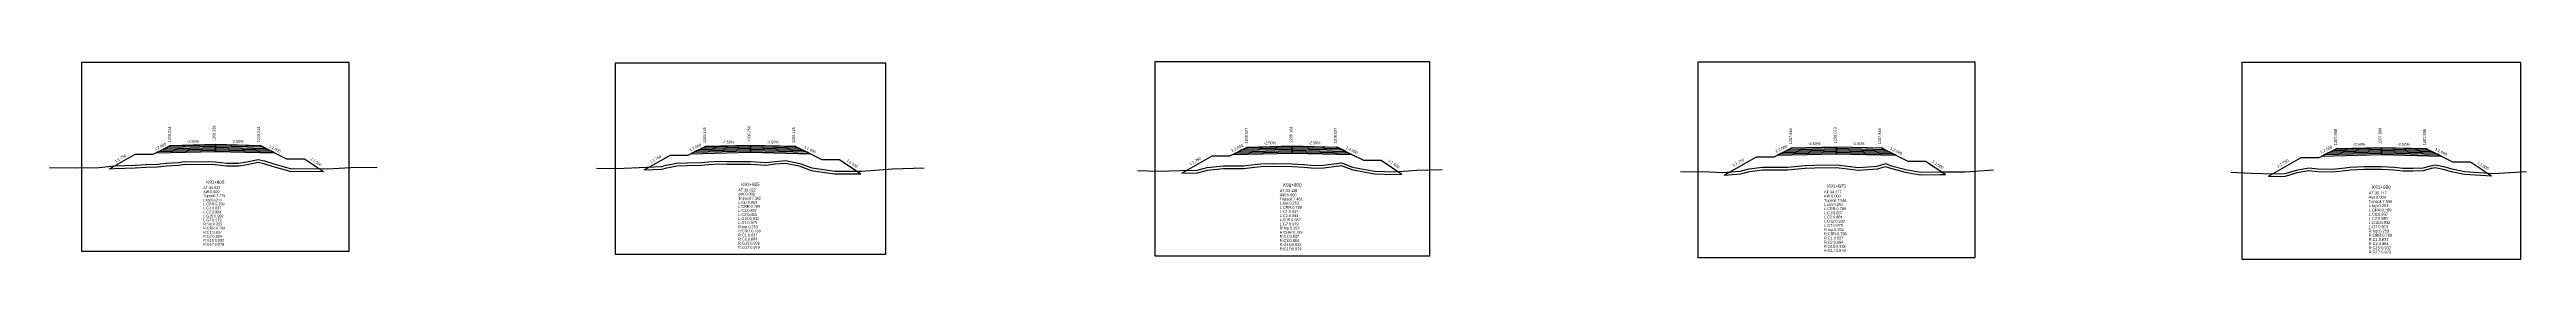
# Model space of a CAD drawing. Extents: x -7 to 78429, y 1189 to 1262.
# Drawn here: x 15018.1 to 15296.3, y 1195.4 to 1217.6 of the extents above; entities that cross this region are included whole.
import ezdxf
from ezdxf.enums import TextEntityAlignment as Align

# ---------------------------------------------------------------- set-up
doc = ezdxf.new("R2010")
doc.units = 0

msp = doc.modelspace()

# ---------------------------------------------------------------- linework, layer by layer
at = {"layer": 'A4_BORDER', "color": 7}
for points in [[(15021.687, 1196.314), (15051.746, 1196.314), (15051.746, 1217.568), (15021.687, 1217.568), (15021.687, 1196.314)], [(15081.625, 1195.972), (15112.03, 1195.972), (15112.03, 1217.471), (15081.625, 1217.471), (15081.625, 1195.972)], [(15142.245, 1195.783), (15173.14, 1195.783), (15173.14, 1217.628), (15142.245, 1217.628), (15142.245, 1195.783)], [(15203.263, 1195.586), (15234.409, 1195.586), (15234.409, 1217.608), (15203.263, 1217.608), (15203.263, 1195.586)], [(15264.371, 1195.406), (15295.709, 1195.406), (15295.709, 1217.564), (15264.371, 1217.564), (15264.371, 1195.406)]]:
    msp.add_lwpolyline(points, dxfattribs=at)
at = {"layer": 'CLEAR_GROUND', "color": 8}
for points in [[(15024.833, 1205.566), (15025.397, 1205.63), (15027.713, 1205.676), (15028.95, 1205.776), (15030.272, 1205.819), (15031.219, 1205.903), (15032.596, 1205.992), (15033.224, 1206.091), (15036.707, 1206.073), (15037.972, 1205.898), (15039.334, 1205.932), (15040.29, 1206.053), (15041.525, 1206.318), (15042.175, 1206.188), (15043.213, 1205.859), (15045.082, 1205.305), (15048.88, 1205.271)], [(15084.892, 1205.448), (15086.872, 1205.542), (15087.416, 1205.701), (15088.551, 1205.914), (15089.717, 1205.946), (15091.304, 1205.977), (15092.148, 1206.052), (15093.277, 1206.131), (15094.182, 1206.093), (15096.824, 1206.091), (15098.535, 1206), (15099.651, 1206.123), (15100.779, 1206.22), (15102.295, 1205.901), (15103.631, 1205.38), (15106.282, 1205.001), (15109.217, 1205.032)], [(15145.298, 1205.097), (15147.061, 1205.142), (15148.173, 1205.442), (15149.966, 1205.606), (15151.446, 1205.632), (15152.208, 1205.625), (15153.452, 1205.781), (15154.18, 1205.842), (15155.574, 1205.883), (15157.681, 1205.852), (15159, 1205.782), (15160.228, 1205.669), (15161.237, 1205.682), (15163.191, 1205.945), (15164.367, 1205.493), (15166.876, 1205.015), (15169.236, 1204.933), (15170.014, 1204.989)], [(15206.193, 1204.867), (15208.075, 1205.002), (15209.06, 1205.295), (15210.508, 1205.47), (15211.796, 1205.45), (15213.339, 1205.472), (15215.317, 1205.661), (15216.366, 1205.673), (15218.809, 1205.717), (15221.282, 1205.431), (15222.402, 1205.507), (15223.434, 1205.593), (15224.349, 1205.85), (15224.77, 1205.683), (15226.538, 1205.212), (15228.213, 1204.898), (15230.486, 1204.929), (15231.11, 1204.932)], [(15267.339, 1204.744), (15267.939, 1204.729), (15269.266, 1204.762), (15270.587, 1205.147), (15271.887, 1205.373), (15272.888, 1205.265), (15274.533, 1205.255), (15275.987, 1205.39), (15276.537, 1205.469), (15278.072, 1205.531), (15280.044, 1205.556), (15281.44, 1205.477), (15282.453, 1205.338), (15283.593, 1205.349), (15284.766, 1205.374), (15285.649, 1205.642), (15286.107, 1205.738), (15286.924, 1205.542), (15287.865, 1205.29), (15289.356, 1204.985), (15292.409, 1204.779)]]:
    msp.add_lwpolyline(points, dxfattribs=at)
at = {"layer": 'DESIGN_ROAD_TRIMMED', "color": 1}
for points in [[(15024.833, 1205.566), (15027.716, 1207.214), (15029.716, 1207.214), (15031.716, 1208.214), (15031.716, 1208.214), (15031.611, 1208.161), (15031.611, 1208.161), (15031.295, 1208.003), (15031.295, 1208.003), (15030.98, 1207.846), (15030.98, 1207.846), (15030.664, 1207.688), (15030.664, 1207.688), (15030.348, 1207.53), (15030.348, 1207.53), (15030.032, 1207.372), (15036.716, 1207.539), (15036.716, 1207.689), (15036.716, 1207.689), (15036.716, 1207.839), (15036.716, 1207.839), (15036.716, 1207.989), (15036.716, 1207.989), (15036.716, 1208.139), (15036.716, 1208.139), (15036.716, 1208.289), (15036.716, 1208.289), (15036.716, 1208.339), (15036.716, 1208.339), (15036.716, 1208.339), (15036.716, 1208.339), (15036.716, 1208.339), (15036.716, 1208.289), (15036.716, 1208.289), (15036.716, 1208.139), (15036.716, 1208.139), (15036.716, 1207.989), (15036.716, 1207.989), (15036.716, 1207.839), (15036.716, 1207.839), (15036.716, 1207.689), (15036.716, 1207.689), (15036.716, 1207.539), (15043.401, 1207.372), (15043.085, 1207.53), (15043.085, 1207.53), (15042.769, 1207.688), (15042.769, 1207.688), (15042.453, 1207.846), (15042.453, 1207.846), (15042.137, 1208.003), (15042.137, 1208.003), (15041.822, 1208.161), (15041.822, 1208.161), (15041.716, 1208.214), (15041.716, 1208.214), (15044.716, 1206.714), (15046.716, 1206.714), (15048.88, 1205.271)], [(15084.892, 1205.448), (15087.827, 1207.125), (15089.827, 1207.125), (15091.827, 1208.125), (15091.827, 1208.125), (15091.722, 1208.072), (15091.722, 1208.072), (15091.406, 1207.914), (15091.406, 1207.914), (15091.091, 1207.757), (15091.091, 1207.757), (15090.775, 1207.599), (15090.775, 1207.599), (15090.459, 1207.441), (15090.459, 1207.441), (15090.143, 1207.283), (15096.827, 1207.45), (15096.827, 1207.6), (15096.827, 1207.6), (15096.827, 1207.75), (15096.827, 1207.75), (15096.827, 1207.9), (15096.827, 1207.9), (15096.827, 1208.05), (15096.827, 1208.05), (15096.827, 1208.2), (15096.827, 1208.2), (15096.827, 1208.25), (15096.827, 1208.25), (15096.827, 1208.25), (15096.827, 1208.25), (15096.827, 1208.25), (15096.827, 1208.2), (15096.827, 1208.2), (15096.827, 1208.05), (15096.827, 1208.05), (15096.827, 1207.9), (15096.827, 1207.9), (15096.827, 1207.75), (15096.827, 1207.75), (15096.827, 1207.6), (15096.827, 1207.6), (15096.827, 1207.45), (15103.512, 1207.283), (15103.196, 1207.441), (15103.196, 1207.441), (15102.88, 1207.599), (15102.88, 1207.599), (15102.564, 1207.757), (15102.564, 1207.757), (15102.249, 1207.914), (15102.249, 1207.914), (15101.933, 1208.072), (15101.933, 1208.072), (15101.827, 1208.125), (15101.827, 1208.125), (15104.827, 1206.625), (15106.827, 1206.625), (15109.217, 1205.032)], [(15145.298, 1205.097), (15148.693, 1207.037), (15150.693, 1207.037), (15152.693, 1208.037), (15152.693, 1208.037), (15152.587, 1207.984), (15152.587, 1207.984), (15152.272, 1207.826), (15152.272, 1207.826), (15151.956, 1207.669), (15151.956, 1207.669), (15151.64, 1207.511), (15151.64, 1207.511), (15151.324, 1207.353), (15151.324, 1207.353), (15151.009, 1207.195), (15157.693, 1207.362), (15157.693, 1207.512), (15157.693, 1207.512), (15157.693, 1207.662), (15157.693, 1207.662), (15157.693, 1207.812), (15157.693, 1207.812), (15157.693, 1207.962), (15157.693, 1207.962), (15157.693, 1208.112), (15157.693, 1208.112), (15157.693, 1208.162), (15157.693, 1208.162), (15157.693, 1208.162), (15157.693, 1208.162), (15157.693, 1208.162), (15157.693, 1208.112), (15157.693, 1208.112), (15157.693, 1207.962), (15157.693, 1207.962), (15157.693, 1207.812), (15157.693, 1207.812), (15157.693, 1207.662), (15157.693, 1207.662), (15157.693, 1207.512), (15157.693, 1207.512), (15157.693, 1207.362), (15164.377, 1207.195), (15164.061, 1207.353), (15164.061, 1207.353), (15163.745, 1207.511), (15163.745, 1207.511), (15163.43, 1207.669), (15163.43, 1207.669), (15163.114, 1207.826), (15163.114, 1207.826), (15162.798, 1207.984), (15162.798, 1207.984), (15162.693, 1208.037), (15162.693, 1208.037), (15165.693, 1206.537), (15167.693, 1206.537), (15170.014, 1204.989)], [(15206.193, 1204.867), (15209.836, 1206.948), (15211.836, 1206.948), (15213.836, 1207.948), (15213.836, 1207.948), (15213.731, 1207.895), (15213.731, 1207.895), (15213.415, 1207.737), (15213.415, 1207.737), (15213.099, 1207.58), (15213.099, 1207.58), (15212.783, 1207.422), (15212.783, 1207.422), (15212.467, 1207.264), (15212.467, 1207.264), (15212.152, 1207.106), (15218.836, 1207.273), (15218.836, 1207.423), (15218.836, 1207.423), (15218.836, 1207.573), (15218.836, 1207.573), (15218.836, 1207.723), (15218.836, 1207.723), (15218.836, 1207.873), (15218.836, 1207.873), (15218.836, 1208.023), (15218.836, 1208.023), (15218.836, 1208.073), (15218.836, 1208.073), (15218.836, 1208.073), (15218.836, 1208.073), (15218.836, 1208.073), (15218.836, 1208.023), (15218.836, 1208.023), (15218.836, 1207.873), (15218.836, 1207.873), (15218.836, 1207.723), (15218.836, 1207.723), (15218.836, 1207.573), (15218.836, 1207.573), (15218.836, 1207.423), (15218.836, 1207.423), (15218.836, 1207.273), (15225.52, 1207.106), (15225.204, 1207.264), (15225.204, 1207.264), (15224.888, 1207.422), (15224.888, 1207.422), (15224.573, 1207.58), (15224.573, 1207.58), (15224.257, 1207.737), (15224.257, 1207.737), (15223.941, 1207.895), (15223.941, 1207.895), (15223.836, 1207.948), (15223.836, 1207.948), (15226.836, 1206.448), (15228.836, 1206.448), (15231.11, 1204.932)], [(15267.339, 1204.744), (15271.04, 1206.859), (15273.04, 1206.859), (15275.04, 1207.859), (15275.04, 1207.859), (15274.934, 1207.806), (15274.934, 1207.806), (15274.619, 1207.648), (15274.619, 1207.648), (15274.303, 1207.491), (15274.303, 1207.491), (15273.987, 1207.333), (15273.987, 1207.333), (15273.671, 1207.175), (15273.671, 1207.175), (15273.355, 1207.017), (15280.04, 1207.184), (15280.04, 1207.334), (15280.04, 1207.334), (15280.04, 1207.484), (15280.04, 1207.484), (15280.04, 1207.634), (15280.04, 1207.634), (15280.04, 1207.784), (15280.04, 1207.784), (15280.04, 1207.934), (15280.04, 1207.934), (15280.04, 1207.984), (15280.04, 1207.984), (15280.04, 1207.984), (15280.04, 1207.984), (15280.04, 1207.984), (15280.04, 1207.934), (15280.04, 1207.934), (15280.04, 1207.784), (15280.04, 1207.784), (15280.04, 1207.634), (15280.04, 1207.634), (15280.04, 1207.484), (15280.04, 1207.484), (15280.04, 1207.334), (15280.04, 1207.334), (15280.04, 1207.184), (15286.724, 1207.017), (15286.408, 1207.175), (15286.408, 1207.175), (15286.092, 1207.333), (15286.092, 1207.333), (15285.776, 1207.491), (15285.776, 1207.491), (15285.461, 1207.648), (15285.461, 1207.648), (15285.145, 1207.806), (15285.145, 1207.806), (15285.04, 1207.859), (15285.04, 1207.859), (15288.04, 1206.359), (15290.04, 1206.359), (15292.409, 1204.779)]]:
    msp.add_lwpolyline(points, dxfattribs=at)
at = {"layer": 'FINISHED_ROAD', "color": 2}
for points in [[(15027.716, 1207.214), (15029.716, 1207.214), (15031.716, 1208.214), (15031.716, 1208.214), (15036.716, 1208.339), (15041.716, 1208.214), (15041.716, 1208.214), (15044.716, 1206.714), (15046.716, 1206.714)], [(15087.827, 1207.125), (15089.827, 1207.125), (15091.827, 1208.125), (15091.827, 1208.125), (15096.827, 1208.25), (15101.827, 1208.125), (15101.827, 1208.125), (15104.827, 1206.625), (15106.827, 1206.625)], [(15148.693, 1207.037), (15150.693, 1207.037), (15152.693, 1208.037), (15152.693, 1208.037), (15157.693, 1208.162), (15162.693, 1208.037), (15162.693, 1208.037), (15165.693, 1206.537), (15167.693, 1206.537)], [(15209.836, 1206.948), (15211.836, 1206.948), (15213.836, 1207.948), (15213.836, 1207.948), (15218.836, 1208.073), (15223.836, 1207.948), (15223.836, 1207.948), (15226.836, 1206.448), (15228.836, 1206.448)], [(15271.04, 1206.859), (15273.04, 1206.859), (15275.04, 1207.859), (15275.04, 1207.859), (15280.04, 1207.984), (15285.04, 1207.859), (15285.04, 1207.859), (15288.04, 1206.359), (15290.04, 1206.359)]]:
    msp.add_lwpolyline(points, dxfattribs=at)
at = {"layer": 'LAYER_0', "color": 4}
for points in [[(15031.716, 1208.214), (15031.611, 1208.161), (15036.716, 1208.289), (15036.716, 1208.339)], [(15091.827, 1208.125), (15091.722, 1208.072), (15096.827, 1208.2), (15096.827, 1208.25)], [(15152.693, 1208.037), (15152.587, 1207.984), (15157.693, 1208.112), (15157.693, 1208.162)], [(15213.836, 1207.948), (15213.731, 1207.895), (15218.836, 1208.023), (15218.836, 1208.073)], [(15275.04, 1207.859), (15274.934, 1207.806), (15280.04, 1207.934), (15280.04, 1207.984)]]:
    msp.add_lwpolyline(points, dxfattribs=at)
at = {"layer": 'LAYER_1', "color": 4}
for points in [[(15031.611, 1208.161), (15031.295, 1208.003), (15036.716, 1208.139), (15036.716, 1208.289)], [(15091.722, 1208.072), (15091.406, 1207.914), (15096.827, 1208.05), (15096.827, 1208.2)], [(15152.587, 1207.984), (15152.272, 1207.826), (15157.693, 1207.962), (15157.693, 1208.112)], [(15213.731, 1207.895), (15213.415, 1207.737), (15218.836, 1207.873), (15218.836, 1208.023)], [(15274.934, 1207.806), (15274.619, 1207.648), (15280.04, 1207.784), (15280.04, 1207.934)]]:
    msp.add_lwpolyline(points, dxfattribs=at)
at = {"layer": 'LAYER_10', "color": 6}
for points in [[(15042.769, 1207.688), (15043.085, 1207.53), (15036.716, 1207.689), (15036.716, 1207.839)], [(15102.88, 1207.599), (15103.196, 1207.441), (15096.827, 1207.6), (15096.827, 1207.75)], [(15163.745, 1207.511), (15164.061, 1207.353), (15157.693, 1207.512), (15157.693, 1207.662)], [(15224.888, 1207.422), (15225.204, 1207.264), (15218.836, 1207.423), (15218.836, 1207.573)], [(15286.092, 1207.333), (15286.408, 1207.175), (15280.04, 1207.334), (15280.04, 1207.484)]]:
    msp.add_lwpolyline(points, dxfattribs=at)
at = {"layer": 'LAYER_11', "color": 6}
for points in [[(15043.085, 1207.53), (15043.401, 1207.372), (15036.716, 1207.539), (15036.716, 1207.689)], [(15103.196, 1207.441), (15103.512, 1207.283), (15096.827, 1207.45), (15096.827, 1207.6)], [(15164.061, 1207.353), (15164.377, 1207.195), (15157.693, 1207.362), (15157.693, 1207.512)], [(15225.204, 1207.264), (15225.52, 1207.106), (15218.836, 1207.273), (15218.836, 1207.423)], [(15286.408, 1207.175), (15286.724, 1207.017), (15280.04, 1207.184), (15280.04, 1207.334)]]:
    msp.add_lwpolyline(points, dxfattribs=at)
at = {"layer": 'LAYER_2', "color": 4}
for points in [[(15031.295, 1208.003), (15030.98, 1207.846), (15036.716, 1207.989), (15036.716, 1208.139)], [(15091.406, 1207.914), (15091.091, 1207.757), (15096.827, 1207.9), (15096.827, 1208.05)], [(15152.272, 1207.826), (15151.956, 1207.669), (15157.693, 1207.812), (15157.693, 1207.962)], [(15213.415, 1207.737), (15213.099, 1207.58), (15218.836, 1207.723), (15218.836, 1207.873)], [(15274.619, 1207.648), (15274.303, 1207.491), (15280.04, 1207.634), (15280.04, 1207.784)]]:
    msp.add_lwpolyline(points, dxfattribs=at)
at = {"layer": 'LAYER_3', "color": 4}
for points in [[(15030.98, 1207.846), (15030.664, 1207.688), (15036.716, 1207.839), (15036.716, 1207.989)], [(15091.091, 1207.757), (15090.775, 1207.599), (15096.827, 1207.75), (15096.827, 1207.9)], [(15151.956, 1207.669), (15151.64, 1207.511), (15157.693, 1207.662), (15157.693, 1207.812)], [(15213.099, 1207.58), (15212.783, 1207.422), (15218.836, 1207.573), (15218.836, 1207.723)], [(15274.303, 1207.491), (15273.987, 1207.333), (15280.04, 1207.484), (15280.04, 1207.634)]]:
    msp.add_lwpolyline(points, dxfattribs=at)
at = {"layer": 'LAYER_4', "color": 4}
for points in [[(15030.664, 1207.688), (15030.348, 1207.53), (15036.716, 1207.689), (15036.716, 1207.839)], [(15090.775, 1207.599), (15090.459, 1207.441), (15096.827, 1207.6), (15096.827, 1207.75)], [(15151.64, 1207.511), (15151.324, 1207.353), (15157.693, 1207.512), (15157.693, 1207.662)], [(15212.783, 1207.422), (15212.467, 1207.264), (15218.836, 1207.423), (15218.836, 1207.573)], [(15273.987, 1207.333), (15273.671, 1207.175), (15280.04, 1207.334), (15280.04, 1207.484)]]:
    msp.add_lwpolyline(points, dxfattribs=at)
at = {"layer": 'LAYER_5', "color": 4}
for points in [[(15030.348, 1207.53), (15030.032, 1207.372), (15036.716, 1207.539), (15036.716, 1207.689)], [(15090.459, 1207.441), (15090.143, 1207.283), (15096.827, 1207.45), (15096.827, 1207.6)], [(15151.324, 1207.353), (15151.009, 1207.195), (15157.693, 1207.362), (15157.693, 1207.512)], [(15212.467, 1207.264), (15212.152, 1207.106), (15218.836, 1207.273), (15218.836, 1207.423)], [(15273.671, 1207.175), (15273.355, 1207.017), (15280.04, 1207.184), (15280.04, 1207.334)]]:
    msp.add_lwpolyline(points, dxfattribs=at)
at = {"layer": 'LAYER_6', "color": 6}
for points in [[(15041.716, 1208.214), (15041.822, 1208.161), (15036.716, 1208.289), (15036.716, 1208.339)], [(15101.827, 1208.125), (15101.933, 1208.072), (15096.827, 1208.2), (15096.827, 1208.25)], [(15162.693, 1208.037), (15162.798, 1207.984), (15157.693, 1208.112), (15157.693, 1208.162)], [(15223.836, 1207.948), (15223.941, 1207.895), (15218.836, 1208.023), (15218.836, 1208.073)], [(15285.04, 1207.859), (15285.145, 1207.806), (15280.04, 1207.934), (15280.04, 1207.984)]]:
    msp.add_lwpolyline(points, dxfattribs=at)
at = {"layer": 'LAYER_7', "color": 6}
for points in [[(15041.822, 1208.161), (15042.137, 1208.003), (15036.716, 1208.139), (15036.716, 1208.289)], [(15101.933, 1208.072), (15102.249, 1207.914), (15096.827, 1208.05), (15096.827, 1208.2)], [(15162.798, 1207.984), (15163.114, 1207.826), (15157.693, 1207.962), (15157.693, 1208.112)], [(15223.941, 1207.895), (15224.257, 1207.737), (15218.836, 1207.873), (15218.836, 1208.023)], [(15285.145, 1207.806), (15285.461, 1207.648), (15280.04, 1207.784), (15280.04, 1207.934)]]:
    msp.add_lwpolyline(points, dxfattribs=at)
at = {"layer": 'LAYER_8', "color": 6}
for points in [[(15042.137, 1208.003), (15042.453, 1207.846), (15036.716, 1207.989), (15036.716, 1208.139)], [(15102.249, 1207.914), (15102.564, 1207.757), (15096.827, 1207.9), (15096.827, 1208.05)], [(15163.114, 1207.826), (15163.43, 1207.669), (15157.693, 1207.812), (15157.693, 1207.962)], [(15224.257, 1207.737), (15224.573, 1207.58), (15218.836, 1207.723), (15218.836, 1207.873)], [(15285.461, 1207.648), (15285.776, 1207.491), (15280.04, 1207.634), (15280.04, 1207.784)]]:
    msp.add_lwpolyline(points, dxfattribs=at)
at = {"layer": 'LAYER_9', "color": 6}
for points in [[(15042.453, 1207.846), (15042.769, 1207.688), (15036.716, 1207.839), (15036.716, 1207.989)], [(15102.564, 1207.757), (15102.88, 1207.599), (15096.827, 1207.75), (15096.827, 1207.9)], [(15163.43, 1207.669), (15163.745, 1207.511), (15157.693, 1207.662), (15157.693, 1207.812)], [(15224.573, 1207.58), (15224.888, 1207.422), (15218.836, 1207.573), (15218.836, 1207.723)], [(15285.776, 1207.491), (15286.092, 1207.333), (15280.04, 1207.484), (15280.04, 1207.634)]]:
    msp.add_lwpolyline(points, dxfattribs=at)
at = {"layer": 'NATURAL_GROUND', "color": 3}
for points in [[(15018.088, 1205.741), (15021, 1205.678), (15023.648, 1205.734), (15025.377, 1205.93), (15027.697, 1205.976), (15028.933, 1206.076), (15030.254, 1206.119), (15031.196, 1206.202), (15032.562, 1206.29), (15033.201, 1206.391), (15036.728, 1206.373), (15037.988, 1206.199), (15039.311, 1206.232), (15040.239, 1206.349), (15041.522, 1206.624), (15042.249, 1206.479), (15043.3, 1206.146), (15045.126, 1205.605), (15049.257, 1205.568), (15052.612, 1205.759), (15054.889, 1205.72)], [(15079.541, 1205.669), (15081.805, 1205.601), (15086.822, 1205.84), (15087.346, 1205.993), (15088.519, 1206.213), (15089.709, 1206.246), (15091.287, 1206.277), (15092.124, 1206.351), (15093.272, 1206.431), (15094.188, 1206.393), (15096.832, 1206.391), (15098.526, 1206.301), (15099.621, 1206.422), (15100.797, 1206.523), (15102.381, 1206.189), (15103.707, 1205.672), (15106.301, 1205.301), (15109.29, 1205.333), (15112.772, 1205.565), (15116.335, 1205.704)], [(15140.305, 1205.4), (15142.706, 1205.306), (15145.097, 1205.392), (15147.018, 1205.441), (15148.12, 1205.738), (15149.95, 1205.906), (15151.445, 1205.932), (15152.191, 1205.925), (15153.421, 1206.079), (15154.163, 1206.142), (15155.572, 1206.183), (15157.691, 1206.152), (15159.022, 1206.081), (15160.24, 1205.969), (15161.215, 1205.982), (15163.227, 1206.253), (15164.45, 1205.783), (15166.91, 1205.314), (15169.231, 1205.233), (15171.684, 1205.412), (15174.539, 1205.495)], [(15201.312, 1205.243), (15203.749, 1205.294), (15206.064, 1205.158), (15208.021, 1205.299), (15208.999, 1205.59), (15210.492, 1205.77), (15211.796, 1205.75), (15213.323, 1205.772), (15215.301, 1205.961), (15216.362, 1205.973), (15218.824, 1206.017), (15221.289, 1205.732), (15222.379, 1205.806), (15223.381, 1205.89), (15224.366, 1206.166), (15224.864, 1205.968), (15226.605, 1205.505), (15228.239, 1205.198), (15230.483, 1205.229), (15233.298, 1205.243), (15236.477, 1205.48)], [(15263.143, 1205.198), (15265.433, 1205.093), (15267.939, 1205.029), (15269.22, 1205.061), (15270.52, 1205.44), (15271.878, 1205.676), (15272.905, 1205.565), (15274.52, 1205.555), (15275.952, 1205.688), (15276.51, 1205.768), (15278.064, 1205.831), (15280.051, 1205.856), (15281.469, 1205.776), (15282.472, 1205.638), (15283.589, 1205.649), (15284.719, 1205.673), (15285.575, 1205.933), (15286.112, 1206.045), (15286.998, 1205.833), (15287.934, 1205.582), (15289.397, 1205.283), (15292.601, 1205.067), (15296.335, 1205.285)]]:
    msp.add_lwpolyline(points, dxfattribs=at)
at = {"layer": 'STRUCTURE_LEFT', "color": 4}
for points in [[(15031.716, 1208.214), (15031.611, 1208.161), (15031.611, 1208.161), (15031.295, 1208.003), (15031.295, 1208.003), (15030.98, 1207.846), (15030.98, 1207.846), (15030.664, 1207.688), (15030.664, 1207.688), (15030.348, 1207.53), (15030.348, 1207.53), (15030.032, 1207.372), (15036.716, 1207.539), (15036.716, 1207.689), (15036.716, 1207.689), (15036.716, 1207.839), (15036.716, 1207.839), (15036.716, 1207.989), (15036.716, 1207.989), (15036.716, 1208.139), (15036.716, 1208.139), (15036.716, 1208.289), (15036.716, 1208.289), (15036.716, 1208.339), (15036.716, 1208.339)], [(15091.827, 1208.125), (15091.722, 1208.072), (15091.722, 1208.072), (15091.406, 1207.914), (15091.406, 1207.914), (15091.091, 1207.757), (15091.091, 1207.757), (15090.775, 1207.599), (15090.775, 1207.599), (15090.459, 1207.441), (15090.459, 1207.441), (15090.143, 1207.283), (15096.827, 1207.45), (15096.827, 1207.6), (15096.827, 1207.6), (15096.827, 1207.75), (15096.827, 1207.75), (15096.827, 1207.9), (15096.827, 1207.9), (15096.827, 1208.05), (15096.827, 1208.05), (15096.827, 1208.2), (15096.827, 1208.2), (15096.827, 1208.25), (15096.827, 1208.25)], [(15152.693, 1208.037), (15152.587, 1207.984), (15152.587, 1207.984), (15152.272, 1207.826), (15152.272, 1207.826), (15151.956, 1207.669), (15151.956, 1207.669), (15151.64, 1207.511), (15151.64, 1207.511), (15151.324, 1207.353), (15151.324, 1207.353), (15151.009, 1207.195), (15157.693, 1207.362), (15157.693, 1207.512), (15157.693, 1207.512), (15157.693, 1207.662), (15157.693, 1207.662), (15157.693, 1207.812), (15157.693, 1207.812), (15157.693, 1207.962), (15157.693, 1207.962), (15157.693, 1208.112), (15157.693, 1208.112), (15157.693, 1208.162), (15157.693, 1208.162)], [(15213.836, 1207.948), (15213.731, 1207.895), (15213.731, 1207.895), (15213.415, 1207.737), (15213.415, 1207.737), (15213.099, 1207.58), (15213.099, 1207.58), (15212.783, 1207.422), (15212.783, 1207.422), (15212.467, 1207.264), (15212.467, 1207.264), (15212.152, 1207.106), (15218.836, 1207.273), (15218.836, 1207.423), (15218.836, 1207.423), (15218.836, 1207.573), (15218.836, 1207.573), (15218.836, 1207.723), (15218.836, 1207.723), (15218.836, 1207.873), (15218.836, 1207.873), (15218.836, 1208.023), (15218.836, 1208.023), (15218.836, 1208.073), (15218.836, 1208.073)], [(15275.04, 1207.859), (15274.934, 1207.806), (15274.934, 1207.806), (15274.619, 1207.648), (15274.619, 1207.648), (15274.303, 1207.491), (15274.303, 1207.491), (15273.987, 1207.333), (15273.987, 1207.333), (15273.671, 1207.175), (15273.671, 1207.175), (15273.355, 1207.017), (15280.04, 1207.184), (15280.04, 1207.334), (15280.04, 1207.334), (15280.04, 1207.484), (15280.04, 1207.484), (15280.04, 1207.634), (15280.04, 1207.634), (15280.04, 1207.784), (15280.04, 1207.784), (15280.04, 1207.934), (15280.04, 1207.934), (15280.04, 1207.984), (15280.04, 1207.984)]]:
    msp.add_lwpolyline(points, dxfattribs=at)
at = {"layer": 'STRUCTURE_RIGHT', "color": 6}
for points in [[(15036.716, 1208.339), (15036.716, 1208.339), (15036.716, 1208.289), (15036.716, 1208.289), (15036.716, 1208.139), (15036.716, 1208.139), (15036.716, 1207.989), (15036.716, 1207.989), (15036.716, 1207.839), (15036.716, 1207.839), (15036.716, 1207.689), (15036.716, 1207.689), (15036.716, 1207.539), (15043.401, 1207.372), (15043.085, 1207.53), (15043.085, 1207.53), (15042.769, 1207.688), (15042.769, 1207.688), (15042.453, 1207.846), (15042.453, 1207.846), (15042.137, 1208.003), (15042.137, 1208.003), (15041.822, 1208.161), (15041.822, 1208.161), (15041.716, 1208.214)], [(15096.827, 1208.25), (15096.827, 1208.25), (15096.827, 1208.2), (15096.827, 1208.2), (15096.827, 1208.05), (15096.827, 1208.05), (15096.827, 1207.9), (15096.827, 1207.9), (15096.827, 1207.75), (15096.827, 1207.75), (15096.827, 1207.6), (15096.827, 1207.6), (15096.827, 1207.45), (15103.512, 1207.283), (15103.196, 1207.441), (15103.196, 1207.441), (15102.88, 1207.599), (15102.88, 1207.599), (15102.564, 1207.757), (15102.564, 1207.757), (15102.249, 1207.914), (15102.249, 1207.914), (15101.933, 1208.072), (15101.933, 1208.072), (15101.827, 1208.125)], [(15157.693, 1208.162), (15157.693, 1208.162), (15157.693, 1208.112), (15157.693, 1208.112), (15157.693, 1207.962), (15157.693, 1207.962), (15157.693, 1207.812), (15157.693, 1207.812), (15157.693, 1207.662), (15157.693, 1207.662), (15157.693, 1207.512), (15157.693, 1207.512), (15157.693, 1207.362), (15164.377, 1207.195), (15164.061, 1207.353), (15164.061, 1207.353), (15163.745, 1207.511), (15163.745, 1207.511), (15163.43, 1207.669), (15163.43, 1207.669), (15163.114, 1207.826), (15163.114, 1207.826), (15162.798, 1207.984), (15162.798, 1207.984), (15162.693, 1208.037)], [(15218.836, 1208.073), (15218.836, 1208.073), (15218.836, 1208.023), (15218.836, 1208.023), (15218.836, 1207.873), (15218.836, 1207.873), (15218.836, 1207.723), (15218.836, 1207.723), (15218.836, 1207.573), (15218.836, 1207.573), (15218.836, 1207.423), (15218.836, 1207.423), (15218.836, 1207.273), (15225.52, 1207.106), (15225.204, 1207.264), (15225.204, 1207.264), (15224.888, 1207.422), (15224.888, 1207.422), (15224.573, 1207.58), (15224.573, 1207.58), (15224.257, 1207.737), (15224.257, 1207.737), (15223.941, 1207.895), (15223.941, 1207.895), (15223.836, 1207.948)], [(15280.04, 1207.984), (15280.04, 1207.984), (15280.04, 1207.934), (15280.04, 1207.934), (15280.04, 1207.784), (15280.04, 1207.784), (15280.04, 1207.634), (15280.04, 1207.634), (15280.04, 1207.484), (15280.04, 1207.484), (15280.04, 1207.334), (15280.04, 1207.334), (15280.04, 1207.184), (15286.724, 1207.017), (15286.408, 1207.175), (15286.408, 1207.175), (15286.092, 1207.333), (15286.092, 1207.333), (15285.776, 1207.491), (15285.776, 1207.491), (15285.461, 1207.648), (15285.461, 1207.648), (15285.145, 1207.806), (15285.145, 1207.806), (15285.04, 1207.859)]]:
    msp.add_lwpolyline(points, dxfattribs=at)

# ---------------------------------------------------------------- texts
at = {"layer": 'INFO_TEXT'}
for s, height, p in [('AT:30.937', 0.3, (15035.35, 1203.298)), ('AW:0.000', 0.3, (15035.35, 1202.842)), ('Topsoil:7.279', 0.3, (15035.35, 1202.387)), ('L:top:0.253', 0.3, (15035.35, 1201.931)), ('AT:30.022', 0.31, (15095.445, 1203.036)), ('AW:0.000', 0.31, (15095.445, 1202.575)), ('Topsoil:7.365', 0.31, (15095.445, 1202.114)), ('AT:33.128', 0.31, (15156.288, 1202.961)), ('AW:0.000', 0.31, (15156.288, 1202.493)), ('Topsoil:7.481', 0.31, (15156.288, 1202.025)), ('AT:34.377', 0.31, (15217.42, 1202.822)), ('AW:0.000', 0.31, (15217.42, 1202.35)), ('Topsoil:7.551', 0.31, (15217.42, 1201.878)), ('AT:35.117', 0.32, (15278.615, 1202.687)), ('AW:0.000', 0.32, (15278.615, 1202.212)), ('Topsoil:7.596', 0.32, (15278.615, 1201.737)), ('L:CRR:0.789', 0.3, (15035.35, 1201.476)), ('L:C1:0.837', 0.3, (15035.35, 1201.021)), ('L:C2:0.884', 0.3, (15035.35, 1200.565)), ('L:G15:0.932', 0.3, (15035.35, 1200.11)), ('L:G7:0.979', 0.3, (15035.35, 1199.654)), ('R:top:0.253', 0.3, (15035.35, 1199.199)), ('L:top:0.253', 0.31, (15095.445, 1201.654)), ('L:CRR:0.789', 0.31, (15095.445, 1201.193)), ('L:C1:0.837', 0.31, (15095.445, 1200.732)), ('L:C2:0.884', 0.31, (15095.445, 1200.272)), ('L:G15:0.932', 0.31, (15095.445, 1199.811)), ('L:G7:0.979', 0.31, (15095.445, 1199.35)), ('L:top:0.253', 0.31, (15156.288, 1201.557)), ('L:CRR:0.789', 0.31, (15156.288, 1201.088)), ('L:C1:0.837', 0.31, (15156.288, 1200.62)), ('L:C2:0.884', 0.31, (15156.288, 1200.152)), ('L:G15:0.932', 0.31, (15156.288, 1199.684)), ('L:G7:0.979', 0.31, (15156.288, 1199.216)), ('L:top:0.253', 0.31, (15217.42, 1201.406)), ('L:CRR:0.789', 0.31, (15217.42, 1200.934)), ('L:C1:0.837', 0.31, (15217.42, 1200.462)), ('L:C2:0.884', 0.31, (15217.42, 1199.99)), ('L:G15:0.932', 0.31, (15217.42, 1199.518)), ('L:G7:0.979', 0.31, (15217.42, 1199.046)), ('L:top:0.253', 0.32, (15278.615, 1201.262)), ('L:CRR:0.789', 0.32, (15278.615, 1200.787)), ('L:C1:0.837', 0.32, (15278.615, 1200.313)), ('L:C2:0.884', 0.32, (15278.615, 1199.838)), ('L:G15:0.932', 0.32, (15278.615, 1199.363)), ('R:CRR:0.789', 0.3, (15035.35, 1198.743)), ('R:C1:0.837', 0.3, (15035.35, 1198.288)), ('R:C2:0.884', 0.3, (15035.35, 1197.832)), ('R:G15:0.932', 0.3, (15035.35, 1197.377)), ('R:G17:0.979', 0.3, (15035.35, 1196.922)), ('R:top:0.253', 0.31, (15095.445, 1198.89)), ('R:CRR:0.789', 0.31, (15095.445, 1198.429)), ('R:C1:0.837', 0.31, (15095.445, 1197.968)), ('R:C2:0.884', 0.31, (15095.445, 1197.508)), ('R:G15:0.932', 0.31, (15095.445, 1197.047)), ('R:G17:0.979', 0.31, (15095.445, 1196.586)), ('R:top:0.253', 0.31, (15156.288, 1198.748)), ('R:CRR:0.789', 0.31, (15156.288, 1198.28)), ('R:C1:0.837', 0.31, (15156.288, 1197.812)), ('R:C2:0.884', 0.31, (15156.288, 1197.344)), ('R:G15:0.932', 0.31, (15156.288, 1196.875)), ('R:G17:0.979', 0.31, (15156.288, 1196.407)), ('R:top:0.253', 0.31, (15217.42, 1198.575)), ('R:CRR:0.789', 0.31, (15217.42, 1198.103)), ('R:C1:0.837', 0.31, (15217.42, 1197.631)), ('R:C2:0.884', 0.31, (15217.42, 1197.159)), ('R:G15:0.932', 0.31, (15217.42, 1196.687)), ('R:G17:0.979', 0.31, (15217.42, 1196.215)), ('L:G7:0.979', 0.32, (15278.615, 1198.888)), ('R:top:0.253', 0.32, (15278.615, 1198.413)), ('R:CRR:0.789', 0.32, (15278.615, 1197.938)), ('R:C1:0.837', 0.32, (15278.615, 1197.464)), ('R:C2:0.884', 0.32, (15278.615, 1196.989)), ('R:G15:0.932', 0.32, (15278.615, 1196.514)), ('R:G17:0.979', 0.32, (15278.615, 1196.039))]:
    msp.add_text(s, height=height, dxfattribs=at).set_placement(p)
at = {"layer": 'LEFT_TEXT_H'}
for s, height, p in [('1208.214', 0.304, (15031.716, 1208.578)), ('1208.125', 0.307, (15091.827, 1208.494)), ('1208.037', 0.312, (15152.693, 1208.411)), ('1207.948', 0.315, (15213.836, 1208.326)), ('1207.859', 0.317, (15275.04, 1208.239))]:
    msp.add_text(s, height=height, rotation=90, dxfattribs=at).set_placement(p)
at = {"layer": 'POINT_TEXT_H'}
for s, height, p in [('1208.339', 0.304, (15036.716, 1208.703)), ('1208.250', 0.307, (15096.827, 1208.619)), ('1208.162', 0.312, (15157.693, 1208.536)), ('1208.073', 0.315, (15218.836, 1208.451)), ('1207.984', 0.317, (15280.04, 1208.364))]:
    msp.add_text(s, height=height, rotation=90, dxfattribs=at).set_placement(p)
at = {"layer": 'RIGHT_TEXT_H'}
for s, height, p in [('1208.214', 0.304, (15041.716, 1208.578)), ('1208.125', 0.307, (15101.827, 1208.494)), ('1208.037', 0.312, (15162.693, 1208.411)), ('1207.948', 0.315, (15223.836, 1208.326)), ('1207.859', 0.317, (15285.04, 1208.239))]:
    msp.add_text(s, height=height, rotation=90, dxfattribs=at).set_placement(p)
at = {"layer": 'SLOPE_left'}
for s, height, rotation, p in [('1:2.000', 0.304, 26.565, (15030.635, 1207.877)), ('1:2.000', 0.307, 26.565, (15090.745, 1207.79)), ('1:2.000', 0.312, 26.565, (15151.609, 1207.704)), ('1:2.000', 0.315, 26.565, (15212.751, 1207.617)), ('1:2.000', 0.317, 26.565, (15273.955, 1207.529)), ('1:1.750', 0.304, 29.745, (15026.184, 1206.548)), ('1:1.750', 0.307, 29.745, (15086.268, 1206.446)), ('1:1.750', 0.312, 29.745, (15146.902, 1206.23)), ('1:1.750', 0.315, 29.745, (15207.921, 1206.071)), ('1:1.750', 0.317, 29.745, (15269.095, 1205.967))]:
    msp.add_text(s, height=height, rotation=rotation, dxfattribs=at).set_placement(p, align=Align.BOTTOM_CENTER)
at = {"layer": 'SLOPE_right'}
for s, height, rotation, p in [('1:2.000', 0.304, -26.565, (15043.298, 1207.627)), ('1:2.000', 0.307, -26.565, (15103.41, 1207.54)), ('1:2.000', 0.312, -26.565, (15164.276, 1207.454)), ('1:2.000', 0.315, -26.565, (15225.42, 1207.367)), ('1:2.000', 0.317, -26.565, (15286.625, 1207.279)), ('1:1.500', 0.304, -33.69, (15047.899, 1206.144)), ('1:1.500', 0.307, -33.69, (15108.124, 1205.982)), ('1:1.500', 0.312, -33.69, (15168.957, 1205.919)), ('1:1.500', 0.315, -33.69, (15230.077, 1205.847)), ('1:1.500', 0.317, -33.69, (15291.33, 1205.727))]:
    msp.add_text(s, height=height, rotation=rotation, dxfattribs=at).set_placement(p, align=Align.BOTTOM_CENTER)
at = {"layer": 'SLOPE_TEXT'}
for height, p in [(0.304, (15034.216, 1208.519)), (0.304, (15039.216, 1208.519)), (0.307, (15094.327, 1208.433)), (0.307, (15099.327, 1208.433)), (0.312, (15155.193, 1208.349)), (0.312, (15160.193, 1208.349)), (0.315, (15216.336, 1208.262)), (0.315, (15221.336, 1208.262)), (0.317, (15277.54, 1208.175)), (0.317, (15282.54, 1208.175))]:
    msp.add_text('-2.50%', height=height, dxfattribs=at).set_placement(p, align=Align.CENTER)
at = {"layer": 'STATION_TITLE'}
for s, height, p in [('K91+800', 0.364, (15036.716, 1203.905)), ('K91+825', 0.369, (15096.827, 1203.65)), ('K91+850', 0.374, (15157.693, 1203.585)), ('K91+875', 0.378, (15218.836, 1203.451)), ('K91+900', 0.38, (15280.04, 1203.32))]:
    msp.add_text(s, height=height, dxfattribs=at).set_placement(p, align=Align.CENTER)

doc.saveas('drawing.dxf')
